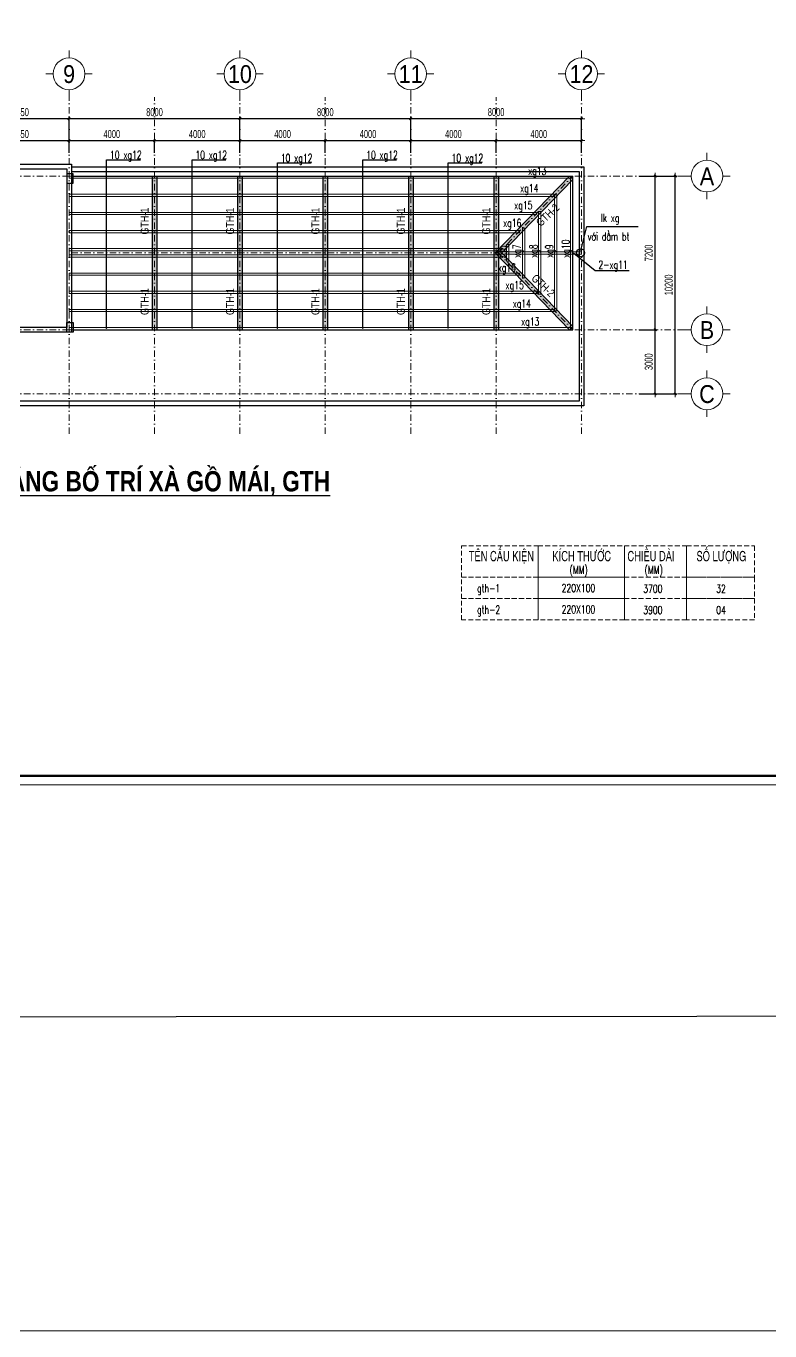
# Model space of a CAD drawing. Header units: millimetres. Extents: x 3174748 to 6019813, y -1021377 to -162175.
# Drawn here: x 4383939 to 4418778, y -392374 to -331253 of the extents above; entities that cross this region are included whole.
import ezdxf
from ezdxf.enums import TextEntityAlignment as Align

# ---------------------------------------------------------------- set-up
doc = ezdxf.new("R2010")
doc.units = ezdxf.units.MM
doc.header["$LTSCALE"] = 60
doc.header["$MEASUREMENT"] = 0
doc.linetypes.add('DASHDOT', pattern=[1, 0.5, -0.25, 0, -0.25])
doc.linetypes.add('HIDDEN', pattern=[0.375, 0.25, -0.125])
doc.layers.get('DEFPOINTS').update_dxf_attribs({"lineweight": 0})
for name, color, linetype, lineweight in [('Khungten_LCDI', 7, 'Continuous', 5), ('LC Dim', 8, 'Continuous', 18), ('LC Hatch', 252, 'Continuous', 9), ('LC ISO', 153, 'Continuous', 13), ('LC MANH DUT', 35, 'HIDDEN', 5), ('LC Net dam 1', 30, 'Continuous', 30), ('LC Net thay', 7, 'Continuous', 25), ('LC Net truc', 79, 'DASHDOT', 13), ('LC Text1', 3, 'Continuous', 20), ('LC Text2', 7, 'Continuous', 25), ('Steel', 4, 'Continuous', 0)]:
    doc.layers.add(name, color=color, linetype=linetype, lineweight=lineweight)
doc.styles.add('HOATBIF', font='hoatbif.shx', dxfattribs={"width": 0.7})
doc.styles.add('Khungten', font='VHAVAN.TTF', dxfattribs={"width": 0.9, "height": 5000})
doc.styles.add('LC 1', font='VHAVANB.TTF')
doc.styles.add('LC 2', font='VHARIALN.TTF', dxfattribs={"width": 0.7})
doc.styles.add('LC 3', font='vnsimli.shx', dxfattribs={"width": 0.75})
doc.styles.add('LC3', font='VHARIALB.TTF', dxfattribs={"width": 0.8})
doc.styles.add('T2', font='VHARIAL.TTF', dxfattribs={"width": 0.8})
doc.styles.add('Title', font='VHBLACK.TTF', dxfattribs={"width": 0.8})
doc.dimstyles.new('1-150', dxfattribs={"dimscale": 150, "dimtxt": 2.5, "dimasz": 0.35, "dimexe": 0.5, "dimexo": 0, "dimgap": 0.8, "dimtad": 1, "dimdec": 0, "dimzin": 0, "dimdsep": 46, "dimtxsty": 'HOATBIF', "dimblk1": 'DOT', "dimblk2": 'DOT', "dimsah": 1, "dimcen": -1, "dimdle": 1, "dimclrd": 256, "dimclre": 256, "dimclrt": 4, "dimadec": 3, "dimazin": 2, "dimtfac": 0.333333, "dimtdec": 0, "dimtix": 1, "dimtmove": 2, "dimatfit": 3, "dimldrblk": 'DOT', "dimfxl": 1, "dimtvp": 0.833333, "dimtolj": 1, "dimtzin": 0, "dimarcsym": 0})
doc.dimstyles.new('Copy of 1-100', dxfattribs={"dimscale": 100, "dimtxt": 2.5, "dimasz": 0.35, "dimexe": 0.5, "dimexo": 0, "dimgap": 0.8, "dimtad": 1, "dimdec": 0, "dimzin": 0, "dimdsep": 46, "dimtxsty": 'HOATBIF', "dimblk1": 'DOT', "dimblk2": 'DOT', "dimsah": 1, "dimcen": -1, "dimdle": 1, "dimclrd": 256, "dimclre": 256, "dimclrt": 4, "dimadec": 3, "dimazin": 2, "dimtfac": 0.333333, "dimtdec": 0, "dimtix": 1, "dimtmove": 2, "dimatfit": 3, "dimldrblk": 'DOT', "dimfxl": 1, "dimtvp": 0.833333, "dimtolj": 1, "dimtzin": 0, "dimarcsym": 0})
pattern_1 = [(50, (1349461.94, 193733.63), (456.43856, -39.9332), [47.7273, -525.0003]), (355, (1349461.94, 193733.63), (-88.296354, 478.667995), [38.18184, -420.00024]), (100.4514, (1349500, 193730.3), (368.142544, 438.734505), [40.56196, -446.1816]), (46.1842, (1349461.94, 193860.9), (679.15378, -105.33034), [71.59095, -787.50045]), (96.6356, (1349518.54, 193852.1), (594.7857, 619.89354), [60.84295, -669.27229]), (351.1842, (1349461.94, 193860.9), (594.78521, 619.89401), [57.27276, -630.00036]), (21, (1349525.58, 193829.1), (379.85016, -256.21217), [47.7273, -525.0003]), (326, (1349525.6, 193829.1), (154.83712, 461.45938), [38.18184, -420.00024]), (71.4514, (1349557.23, 193807.74), (534.68743, 205.2468), [40.56196, -446.1816]), (37.5, (1349461.94, 193733.63), (7.738094, 211.841664), [0, -414.909328, 0, -426.36388, 0, -421.59115]), (7.5, (1349461.94, 193733.63), (167.407983, 250.989415), [0, -243.091048, 0, -405.363868, 0, -160.68191]), (327.5, (1349320.03, 193733.63), (339.705381, -14.353108), [0, -159.091, 0, -496.36392, 0, -658.63674]), (317.5, (1349256.4, 193733.63), (371.118683, 63.703207), [0, -206.8183, 0, -329.636552, 0, -467.72754]), (45, (1349461.94, 193733.63), (-168.741487, 168.741487), []), (45, (1349574.44, 193733.63), (-168.741487, 168.741487), [])]

# ---------------------------------------------------------------- blocks, each defined once
blk = doc.blocks.new('Nha o can bo nhan vien Trung doan')
at = {"layer": 'DEFPOINTS', "lineweight": 0}
blk.add_lwpolyline([(-1200, -14850), (-1200, 14850), (40800, 14850), (40800, -14850)], close=True, dxfattribs=at)
at = {"layer": 'Khungten_LCDI', "color": 5, "lineweight": 60}
blk.add_lwpolyline([(0, -14650), (0, 14650), (40600, 14650), (40600, -14650)], close=True, dxfattribs=at)
at = {"color": 7, "style": 'Khungten', "width": 0.8}
for tag, p in [('REVISION', (39499, -10746)), ('NGAYHT', (39546, -11609))]:
    blk.add_attdef(tag, text='', height=200, dxfattribs=at).set_placement(p, align=Align.CENTER)
at = {"layer": 'LC Text1', "style": 'Title', "width": 1.485915}
for tag, p, p2 in [('TENBANVE1', (36913, -8886), (40339, -8886)), ('TENBANVE2', (36913, -9562), (40339, -9562))]:
    blk.add_attdef(tag, text='', height=250, dxfattribs=at).set_placement(p, p2, align=Align.FIT)
at = {"layer": 'LC Text1', "style": 'Title', "width": 0.7}
blk.add_attdef('SOBANVE', text='', height=250, dxfattribs=at).set_placement((39562, -13896), align=Align.CENTER)
blk = doc.blocks.new('DOT')
at = {"layer": 'LC Dim'}
blk.add_line((-3, 0), (3, 0), dxfattribs=at)
at = {"layer": 'LC Dim', "color": 4}
blk.add_line((-1, -1), (1, 1), dxfattribs=at)
blk.add_lwpolyline([(0.5, 1), (-1, -0.5), (-0.5, -1), (1, 0.5)], close=True, dxfattribs=at)
blk = doc.blocks.new('*D203')
at = {"layer": 'DEFPOINTS', "color": 0, "transparency": 16777216}
for p in [(4412654, -345477), (4413410, -345477), (4412654, -348477)]:
    blk.add_point(p, dxfattribs=at)
at = {"layer": 'LC Dim', "lineweight": -2, "transparency": 16777216}
for p, q in [((4412654, -345477), (4413485, -345477)), ((4413410, -348425), (4413410, -345530)), ((4412654, -348477), (4413485, -348477))]:
    blk.add_line(p, q, dxfattribs=at)
at = {"layer": 'LC Dim', "lineweight": -2, "transparency": 16777216, "xscale": 52.5, "yscale": 52.5, "zscale": 52.5}
for p, rotation in [((4413410, -345477), 90), ((4413410, -348477), 270)]:
    blk.add_blockref('DOT', p, dxfattribs=dict(at, rotation=rotation))
at = {"layer": 'LC Dim', "color": 4, "transparency": 16777216, "insert": (4413103, -346977), "char_height": 375, "attachment_point": 5, "rotation": 90, "style": 'HOATBIF'}
blk.add_mtext('\\A1;3000', dxfattribs=at)
blk = doc.blocks.new('*D204')
at = {"layer": 'DEFPOINTS', "color": 0, "transparency": 16777216}
for p in [(4412654, -338277), (4413410, -338277), (4412654, -345477)]:
    blk.add_point(p, dxfattribs=at)
at = {"layer": 'LC Dim', "lineweight": -2, "transparency": 16777216}
for p, q in [((4412654, -338277), (4413485, -338277)), ((4413410, -345425), (4413410, -338330)), ((4412654, -345477), (4413485, -345477))]:
    blk.add_line(p, q, dxfattribs=at)
at = {"layer": 'LC Dim', "lineweight": -2, "transparency": 16777216, "xscale": 52.5, "yscale": 52.5, "zscale": 52.5}
for p, rotation in [((4413410, -338277), 90), ((4413410, -345477), 270)]:
    blk.add_blockref('DOT', p, dxfattribs=dict(at, rotation=rotation))
at = {"layer": 'LC Dim', "color": 4, "transparency": 16777216, "insert": (4413103, -341877), "char_height": 375, "attachment_point": 5, "rotation": 90, "style": 'HOATBIF'}
blk.add_mtext('\\A1;7200', dxfattribs=at)
blk = doc.blocks.new('*D205')
at = {"layer": 'DEFPOINTS', "color": 0, "transparency": 16777216}
for p in [(4412654, -338277), (4414348, -338277), (4412654, -348477)]:
    blk.add_point(p, dxfattribs=at)
at = {"layer": 'LC Dim', "lineweight": -2, "transparency": 16777216}
for p, q in [((4412654, -338277), (4414423, -338277)), ((4414348, -348425), (4414348, -338330)), ((4412654, -348477), (4414423, -348477))]:
    blk.add_line(p, q, dxfattribs=at)
at = {"layer": 'LC Dim', "lineweight": -2, "transparency": 16777216, "xscale": 52.5, "yscale": 52.5, "zscale": 52.5}
for p, rotation in [((4414348, -338277), 90), ((4414348, -348477), 270)]:
    blk.add_blockref('DOT', p, dxfattribs=dict(at, rotation=rotation))
at = {"layer": 'LC Dim', "color": 4, "transparency": 16777216, "insert": (4414040, -343377), "char_height": 375, "attachment_point": 5, "rotation": 90, "style": 'HOATBIF'}
blk.add_mtext('\\A1;10200', dxfattribs=at)
blk = doc.blocks.new('*D206')
at = {"layer": 'DEFPOINTS', "color": 0, "transparency": 16777216}
for p in [(4401954, -335592), (4401954, -336886), (4409954, -336886)]:
    blk.add_point(p, dxfattribs=at)
at = {"layer": 'LC Dim', "lineweight": -2, "transparency": 16777216}
for p, q in [((4401954, -336886), (4401954, -335517)), ((4409954, -336886), (4409954, -335517)), ((4409902, -335592), (4402007, -335592))]:
    blk.add_line(p, q, dxfattribs=at)
at = {"layer": 'LC Dim', "lineweight": -2, "transparency": 16777216, "xscale": 52.5, "yscale": 52.5, "zscale": 52.5, "rotation": 180}
blk.add_blockref('DOT', (4401954, -335592), dxfattribs=at)
at = {"layer": 'LC Dim', "lineweight": -2, "transparency": 16777216, "xscale": 52.5, "yscale": 52.5, "zscale": 52.5}
blk.add_blockref('DOT', (4409954, -335592), dxfattribs=at)
at = {"layer": 'LC Dim', "color": 4, "transparency": 16777216, "insert": (4405954, -335284), "char_height": 375, "attachment_point": 5, "style": 'HOATBIF'}
blk.add_mtext('\\A1;8000', dxfattribs=at)
blk = doc.blocks.new('*D207')
at = {"layer": 'DEFPOINTS', "color": 0, "transparency": 16777216}
for p in [(4393954, -335592), (4393954, -336886), (4401954, -336886)]:
    blk.add_point(p, dxfattribs=at)
at = {"layer": 'LC Dim', "lineweight": -2, "transparency": 16777216}
for p, q in [((4393954, -336886), (4393954, -335517)), ((4401954, -336886), (4401954, -335517)), ((4401902, -335592), (4394007, -335592))]:
    blk.add_line(p, q, dxfattribs=at)
at = {"layer": 'LC Dim', "lineweight": -2, "transparency": 16777216, "xscale": 52.5, "yscale": 52.5, "zscale": 52.5, "rotation": 180}
blk.add_blockref('DOT', (4393954, -335592), dxfattribs=at)
at = {"layer": 'LC Dim', "lineweight": -2, "transparency": 16777216, "xscale": 52.5, "yscale": 52.5, "zscale": 52.5}
blk.add_blockref('DOT', (4401954, -335592), dxfattribs=at)
at = {"layer": 'LC Dim', "color": 4, "transparency": 16777216, "insert": (4397954, -335284), "char_height": 375, "attachment_point": 5, "style": 'HOATBIF'}
blk.add_mtext('\\A1;8000', dxfattribs=at)
blk = doc.blocks.new('*D208')
at = {"layer": 'DEFPOINTS', "color": 0, "transparency": 16777216}
for p in [(4385954, -335592), (4385954, -336886), (4393954, -336886)]:
    blk.add_point(p, dxfattribs=at)
at = {"layer": 'LC Dim', "lineweight": -2, "transparency": 16777216}
for p, q in [((4385954, -336886), (4385954, -335517)), ((4393954, -336886), (4393954, -335517)), ((4393902, -335592), (4386007, -335592))]:
    blk.add_line(p, q, dxfattribs=at)
at = {"layer": 'LC Dim', "lineweight": -2, "transparency": 16777216, "xscale": 52.5, "yscale": 52.5, "zscale": 52.5, "rotation": 180}
blk.add_blockref('DOT', (4385954, -335592), dxfattribs=at)
at = {"layer": 'LC Dim', "lineweight": -2, "transparency": 16777216, "xscale": 52.5, "yscale": 52.5, "zscale": 52.5}
blk.add_blockref('DOT', (4393954, -335592), dxfattribs=at)
at = {"layer": 'LC Dim', "color": 4, "transparency": 16777216, "insert": (4389954, -335284), "char_height": 375, "attachment_point": 5, "style": 'HOATBIF'}
blk.add_mtext('\\A1;8000', dxfattribs=at)
blk = doc.blocks.new('*D209')
at = {"layer": 'DEFPOINTS', "color": 0, "transparency": 16777216}
for p in [(4381404, -335592), (4381404, -336886), (4385954, -336886)]:
    blk.add_point(p, dxfattribs=at)
at = {"layer": 'LC Dim', "lineweight": -2, "transparency": 16777216}
for p, q in [((4381404, -336886), (4381404, -335517)), ((4385954, -336886), (4385954, -335517)), ((4385902, -335592), (4381457, -335592))]:
    blk.add_line(p, q, dxfattribs=at)
at = {"layer": 'LC Dim', "lineweight": -2, "transparency": 16777216, "xscale": 52.5, "yscale": 52.5, "zscale": 52.5, "rotation": 180}
blk.add_blockref('DOT', (4381404, -335592), dxfattribs=at)
at = {"layer": 'LC Dim', "lineweight": -2, "transparency": 16777216, "xscale": 52.5, "yscale": 52.5, "zscale": 52.5}
blk.add_blockref('DOT', (4385954, -335592), dxfattribs=at)
at = {"layer": 'LC Dim', "color": 4, "transparency": 16777216, "insert": (4383679, -335284), "char_height": 375, "attachment_point": 5, "style": 'HOATBIF'}
blk.add_mtext('\\A1;4550', dxfattribs=at)
blk = doc.blocks.new('*D228')
at = {"layer": 'DEFPOINTS', "color": 0, "ltscale": 0.3, "transparency": 16777216}
for p in [(4385954, -336618), (4381404, -337194), (4385954, -337194)]:
    blk.add_point(p, dxfattribs=at)
at = {"layer": 'LC Dim', "lineweight": -2, "ltscale": 0.3, "transparency": 16777216}
for p, q in [((4381404, -337194), (4381404, -336543)), ((4381457, -336618), (4385902, -336618)), ((4385954, -337194), (4385954, -336543))]:
    blk.add_line(p, q, dxfattribs=at)
at = {"layer": 'LC Dim', "lineweight": -2, "ltscale": 0.3, "transparency": 16777216, "xscale": 52.5, "yscale": 52.5, "zscale": 52.5, "rotation": 180}
blk.add_blockref('DOT', (4381404, -336618), dxfattribs=at)
at = {"layer": 'LC Dim', "lineweight": -2, "ltscale": 0.3, "transparency": 16777216, "xscale": 52.5, "yscale": 52.5, "zscale": 52.5}
blk.add_blockref('DOT', (4385954, -336618), dxfattribs=at)
at = {"layer": 'LC Dim', "color": 4, "ltscale": 0.3, "transparency": 16777216, "insert": (4383679, -336311), "char_height": 375, "attachment_point": 5, "style": 'HOATBIF'}
blk.add_mtext('\\A1;4550', dxfattribs=at)
blk = doc.blocks.new('*D229')
at = {"layer": 'DEFPOINTS', "color": 0, "ltscale": 0.3, "transparency": 16777216}
for p in [(4389954, -336618), (4385954, -337194), (4389954, -337194)]:
    blk.add_point(p, dxfattribs=at)
at = {"layer": 'LC Dim', "lineweight": -2, "ltscale": 0.3, "transparency": 16777216}
for p, q in [((4385954, -337194), (4385954, -336543)), ((4386007, -336618), (4389902, -336618)), ((4389954, -337194), (4389954, -336543))]:
    blk.add_line(p, q, dxfattribs=at)
at = {"layer": 'LC Dim', "lineweight": -2, "ltscale": 0.3, "transparency": 16777216, "xscale": 52.5, "yscale": 52.5, "zscale": 52.5, "rotation": 180}
blk.add_blockref('DOT', (4385954, -336618), dxfattribs=at)
at = {"layer": 'LC Dim', "lineweight": -2, "ltscale": 0.3, "transparency": 16777216, "xscale": 52.5, "yscale": 52.5, "zscale": 52.5}
blk.add_blockref('DOT', (4389954, -336618), dxfattribs=at)
at = {"layer": 'LC Dim', "color": 4, "ltscale": 0.3, "transparency": 16777216, "insert": (4387954, -336311), "char_height": 375, "attachment_point": 5, "style": 'HOATBIF'}
blk.add_mtext('\\A1;4000', dxfattribs=at)
blk = doc.blocks.new('*D230')
at = {"layer": 'DEFPOINTS', "color": 0, "ltscale": 0.3, "transparency": 16777216}
for p in [(4393954, -336618), (4389954, -337194), (4393954, -337194)]:
    blk.add_point(p, dxfattribs=at)
at = {"layer": 'LC Dim', "lineweight": -2, "ltscale": 0.3, "transparency": 16777216}
for p, q in [((4389954, -337194), (4389954, -336543)), ((4390007, -336618), (4393902, -336618)), ((4393954, -337194), (4393954, -336543))]:
    blk.add_line(p, q, dxfattribs=at)
at = {"layer": 'LC Dim', "lineweight": -2, "ltscale": 0.3, "transparency": 16777216, "xscale": 52.5, "yscale": 52.5, "zscale": 52.5, "rotation": 180}
blk.add_blockref('DOT', (4389954, -336618), dxfattribs=at)
at = {"layer": 'LC Dim', "lineweight": -2, "ltscale": 0.3, "transparency": 16777216, "xscale": 52.5, "yscale": 52.5, "zscale": 52.5}
blk.add_blockref('DOT', (4393954, -336618), dxfattribs=at)
at = {"layer": 'LC Dim', "color": 4, "ltscale": 0.3, "transparency": 16777216, "insert": (4391954, -336311), "char_height": 375, "attachment_point": 5, "style": 'HOATBIF'}
blk.add_mtext('\\A1;4000', dxfattribs=at)
blk = doc.blocks.new('*D231')
at = {"layer": 'DEFPOINTS', "color": 0, "ltscale": 0.3, "transparency": 16777216}
for p in [(4397954, -336618), (4393954, -337194), (4397954, -337194)]:
    blk.add_point(p, dxfattribs=at)
at = {"layer": 'LC Dim', "lineweight": -2, "ltscale": 0.3, "transparency": 16777216}
for p, q in [((4393954, -337194), (4393954, -336543)), ((4394007, -336618), (4397902, -336618)), ((4397954, -337194), (4397954, -336543))]:
    blk.add_line(p, q, dxfattribs=at)
at = {"layer": 'LC Dim', "lineweight": -2, "ltscale": 0.3, "transparency": 16777216, "xscale": 52.5, "yscale": 52.5, "zscale": 52.5, "rotation": 180}
blk.add_blockref('DOT', (4393954, -336618), dxfattribs=at)
at = {"layer": 'LC Dim', "lineweight": -2, "ltscale": 0.3, "transparency": 16777216, "xscale": 52.5, "yscale": 52.5, "zscale": 52.5}
blk.add_blockref('DOT', (4397954, -336618), dxfattribs=at)
at = {"layer": 'LC Dim', "color": 4, "ltscale": 0.3, "transparency": 16777216, "insert": (4395954, -336311), "char_height": 375, "attachment_point": 5, "style": 'HOATBIF'}
blk.add_mtext('\\A1;4000', dxfattribs=at)
blk = doc.blocks.new('*D232')
at = {"layer": 'DEFPOINTS', "color": 0, "ltscale": 0.3, "transparency": 16777216}
for p in [(4401954, -336618), (4397954, -337194), (4401954, -337194)]:
    blk.add_point(p, dxfattribs=at)
at = {"layer": 'LC Dim', "lineweight": -2, "ltscale": 0.3, "transparency": 16777216}
for p, q in [((4397954, -337194), (4397954, -336543)), ((4398007, -336618), (4401902, -336618)), ((4401954, -337194), (4401954, -336543))]:
    blk.add_line(p, q, dxfattribs=at)
at = {"layer": 'LC Dim', "lineweight": -2, "ltscale": 0.3, "transparency": 16777216, "xscale": 52.5, "yscale": 52.5, "zscale": 52.5, "rotation": 180}
blk.add_blockref('DOT', (4397954, -336618), dxfattribs=at)
at = {"layer": 'LC Dim', "lineweight": -2, "ltscale": 0.3, "transparency": 16777216, "xscale": 52.5, "yscale": 52.5, "zscale": 52.5}
blk.add_blockref('DOT', (4401954, -336618), dxfattribs=at)
at = {"layer": 'LC Dim', "color": 4, "ltscale": 0.3, "transparency": 16777216, "insert": (4399954, -336311), "char_height": 375, "attachment_point": 5, "style": 'HOATBIF'}
blk.add_mtext('\\A1;4000', dxfattribs=at)
blk = doc.blocks.new('*D233')
at = {"layer": 'DEFPOINTS', "color": 0, "ltscale": 0.3, "transparency": 16777216}
for p in [(4405954, -336618), (4401954, -337194), (4405954, -337194)]:
    blk.add_point(p, dxfattribs=at)
at = {"layer": 'LC Dim', "lineweight": -2, "ltscale": 0.3, "transparency": 16777216}
for p, q in [((4401954, -337194), (4401954, -336543)), ((4402007, -336618), (4405902, -336618)), ((4405954, -337194), (4405954, -336543))]:
    blk.add_line(p, q, dxfattribs=at)
at = {"layer": 'LC Dim', "lineweight": -2, "ltscale": 0.3, "transparency": 16777216, "xscale": 52.5, "yscale": 52.5, "zscale": 52.5, "rotation": 180}
blk.add_blockref('DOT', (4401954, -336618), dxfattribs=at)
at = {"layer": 'LC Dim', "lineweight": -2, "ltscale": 0.3, "transparency": 16777216, "xscale": 52.5, "yscale": 52.5, "zscale": 52.5}
blk.add_blockref('DOT', (4405954, -336618), dxfattribs=at)
at = {"layer": 'LC Dim', "color": 4, "ltscale": 0.3, "transparency": 16777216, "insert": (4403954, -336311), "char_height": 375, "attachment_point": 5, "style": 'HOATBIF'}
blk.add_mtext('\\A1;4000', dxfattribs=at)
blk = doc.blocks.new('*D234')
at = {"layer": 'DEFPOINTS', "color": 0, "ltscale": 0.3, "transparency": 16777216}
for p in [(4409954, -336618), (4405954, -337194), (4409954, -337194)]:
    blk.add_point(p, dxfattribs=at)
at = {"layer": 'LC Dim', "lineweight": -2, "ltscale": 0.3, "transparency": 16777216}
for p, q in [((4405954, -337194), (4405954, -336543)), ((4406007, -336618), (4409902, -336618)), ((4409954, -337194), (4409954, -336543))]:
    blk.add_line(p, q, dxfattribs=at)
at = {"layer": 'LC Dim', "lineweight": -2, "ltscale": 0.3, "transparency": 16777216, "xscale": 52.5, "yscale": 52.5, "zscale": 52.5, "rotation": 180}
blk.add_blockref('DOT', (4405954, -336618), dxfattribs=at)
at = {"layer": 'LC Dim', "lineweight": -2, "ltscale": 0.3, "transparency": 16777216, "xscale": 52.5, "yscale": 52.5, "zscale": 52.5}
blk.add_blockref('DOT', (4409954, -336618), dxfattribs=at)
at = {"layer": 'LC Dim', "color": 4, "ltscale": 0.3, "transparency": 16777216, "insert": (4407954, -336311), "char_height": 375, "attachment_point": 5, "style": 'HOATBIF'}
blk.add_mtext('\\A1;4000', dxfattribs=at)
blk = doc.blocks.new('TTRUC')
for p, q in [((0, 6.95), (0, 10.16)), ((-6.95, 0), (-10.16, 0)), ((10.12, 0), (6.91, 0)), ((0, -10.16), (0, -6.95))]:
    blk.add_line(p, q)
blk.add_circle((0, 0), 6.95)
blk = doc.blocks.new('TIEUDE1')
at = {"layer": 'LC Text2', "color": 7, "style": 'LC 1'}
blk.add_attdef('TIªU§Ò', text='', height=5, dxfattribs=at).set_placement((0, 0), align=Align.BOTTOM_CENTER)
blk.add_attdef('TL', text='', height=3, dxfattribs=at).set_placement((0, -2), align=Align.TOP_CENTER)

msp = doc.modelspace()

# ---------------------------------------------------------------- hatches: boundary and pattern name
at = {"layer": 'LC Hatch', "ltscale": 0.3}
h = msp.add_hatch(dxfattribs=at)
h.set_pattern_fill('BTCT', color=256, scale=63.6364)
h.set_pattern_definition(pattern_1)
h.paths.add_polyline_path([(4365264, -338277.5), (4365044, -338277.5), (4365044, -345477.5), (4365264, -345477.5)])
h.paths.add_polyline_path([(4369264, -338277.5), (4369044, -338277.5), (4369044, -345477.5), (4369264, -345477.5)])
h.paths.add_polyline_path([(4373264, -338277.5), (4373044, -338277.5), (4373044, -345477.5), (4373264, -345477.5)])
h.paths.add_polyline_path([(4377264, -338277.5), (4377044, -338277.5), (4377044, -345477.5), (4377264, -345477.5)])
h.paths.add_polyline_path([(4390064, -338277.5), (4389844, -338277.5), (4389844, -345477.5), (4390064, -345477.5)])
h = msp.add_hatch(dxfattribs=at)
h.set_pattern_fill('BTCT', color=256, scale=63.6364)
h.set_pattern_definition(pattern_1)
h.paths.add_polyline_path([(4394064, -338277.5), (4393844, -338277.5), (4393844, -345477.5), (4394064, -345477.5)])
h.paths.add_polyline_path([(4398064, -338277.5), (4397844, -338277.5), (4397844, -345477.5), (4398064, -345477.5)])
h.paths.add_polyline_path([(4402064, -338277.5), (4401844, -338277.5), (4401844, -345477.5), (4402064, -345477.5)])
h.paths.add_polyline_path([(4406064, -338277.5), (4405844, -338277.5), (4405844, -345477.5), (4406064, -345477.5), (4406064, -342035.7), (4405911, -341877.5), (4406064, -341719.2)])
h.paths.add_polyline_path([(4409544, -338435.7), (4409544, -338277.5), (4409391, -338277.5), (4406064, -341719.2), (4406064, -342035.7), (4409391, -345477.5), (4409544, -345477.5), (4409544, -345319.2), (4406217, -341877.5)])
h.paths.add_polyline_path([(4406064, -341719.2), (4405911, -341877.5), (4406064, -342035.7)], flags=17)

# ---------------------------------------------------------------- linework, layer by layer
at = {"layer": 'LC ISO', "ltscale": 0.3}
for p, q in [((4408687.9, -339163), (4408794, -339163)), ((4407937.9, -339938.9), (4408044, -339938.9)), ((4407187.9, -340714.8), (4407294, -340714.8)), ((4406437.9, -341490.6), (4406544, -341490.6)), ((4406437.9, -342264.3), (4406544, -342264.3)), ((4407187.9, -343040.2), (4407294, -343040.2)), ((4407937.9, -343816), (4408044, -343816)), ((4408687.9, -344591.9), (4408794, -344591.9))]:
    msp.add_line(p, q, dxfattribs=at)
for points in [[(4385954, -338277.5), (4409544, -338277.5), (4409544, -338383.5), (4385954, -338383.5)], [(4409437.9, -338277.5), (4409437.9, -345477.5), (4409544, -345477.5), (4409544, -338277.5)], [(4408674.2, -339233.5), (4385954, -339233.5), (4385954, -339127.5), (4408674.2, -339127.5)], [(4407853.6, -340083.5), (4385954, -340083.5), (4385954, -339977.5), (4407853.6, -339977.5)], [(4407053.7, -340934.9), (4385954, -340933.5), (4385954, -340827.5), (4407053.7, -340828.8)], [(4406154.8, -341783.5), (4385954, -341783.5), (4385954, -341677.5), (4406154.8, -341677.5)], [(4406154.8, -341971.4), (4385954, -341971.4), (4385954, -342077.5), (4406154.8, -342077.5)], [(4405954, -341826.3), (4405954, -341932.4), (4409954, -341932.4), (4409954, -341826.3)], [(4407051.1, -342821.4), (4385954, -342821.4), (4385954, -342927.5), (4407051.1, -342927.5)], [(4407889.6, -343671.4), (4385954, -343671.4), (4385954, -343777.5), (4407889.6, -343777.5)], [(4408668.2, -344521.4), (4385954, -344521.4), (4385954, -344627.5), (4408668.2, -344627.5)], [(4385954, -345477.5), (4409544, -345477.5), (4409544, -345371.4), (4385954, -345371.4)]]:
    msp.add_lwpolyline(points, close=True, dxfattribs=at)
for points in [[(4408687.9, -339163), (4408687.9, -344591.9)], [(4408794, -344591.9), (4408794, -339163)], [(4407937.9, -339938.9), (4407937.9, -343816)], [(4408044, -343816), (4408044, -339938.9)], [(4407187.9, -340714.8), (4407187.9, -343040.2)], [(4407294, -343040.2), (4407294, -340714.8)], [(4406437.9, -341490.6), (4406437.9, -342264.3)], [(4406544, -342264.3), (4406544, -341490.6)]]:
    msp.add_lwpolyline(points, dxfattribs=at)
at = {"layer": 'LC MANH DUT', "ltscale": 15}
for points in [[(4404340.2, -355605.6), (4407918.5, -355605.6), (4407918.5, -357070.6), (4404340.2, -357070.6)], [(4407918.5, -355605.6), (4411965.5, -355605.6), (4411965.5, -357070.6), (4407918.5, -357070.6)], [(4411965.5, -355605.6), (4414879.5, -355605.6), (4414879.5, -357070.6), (4411965.5, -357070.6)], [(4414879.5, -355605.6), (4418051, -355605.6), (4418051, -357070.6), (4414879.5, -357070.6)], [(4404340.2, -357070.6), (4407918.5, -357070.6), (4407918.5, -358070.9), (4404340.2, -358070.9)], [(4407918.5, -357070.6), (4411965.5, -357070.6), (4411965.5, -358070.9), (4407918.5, -358070.9)], [(4411965.5, -357070.6), (4414879.5, -357070.6), (4414879.5, -358070.9), (4411965.5, -358070.9)], [(4414879.5, -357070.6), (4418051, -357070.6), (4418051, -358070.9), (4414879.5, -358070.9)], [(4404340.2, -358070.9), (4407918.5, -358070.9), (4407918.5, -359071.1), (4404340.2, -359071.1)], [(4407918.5, -358070.9), (4411965.5, -358070.9), (4411965.5, -359071.1), (4407918.5, -359071.1)], [(4411965.5, -358070.9), (4414879.5, -358070.9), (4414879.5, -359071.1), (4411965.5, -359071.1)], [(4414879.5, -358070.9), (4418051, -358070.9), (4418051, -359071.1), (4414879.5, -359071.1)]]:
    msp.add_lwpolyline(points, close=True, dxfattribs=at)
at = {"layer": 'LC Net dam 1'}
for p, q in [((4389844, -338277.5), (4389844, -345477.5)), ((4390064, -338277.5), (4390064, -345477.5)), ((4393844, -338277.5), (4393844, -345477.5)), ((4394064, -338277.5), (4394064, -345477.5)), ((4397844, -338277.5), (4397844, -345477.5)), ((4398064, -338277.5), (4398064, -345477.5)), ((4401844, -338277.5), (4401844, -345477.5)), ((4402064, -338277.5), (4402064, -345477.5)), ((4405844, -338277.5), (4405844, -345477.5)), ((4405911, -341877.5), (4409391, -338277.5)), ((4406064, -338277.5), (4406064, -345477.5)), ((4406217, -341877.5), (4409544, -338435.7)), ((4405911, -341877.5), (4409391, -345477.5)), ((4406217, -341877.5), (4409544, -345319.2))]:
    msp.add_line(p, q, dxfattribs=at)
at = {"layer": 'LC Net dam 1', "ltscale": 0.3}
msp.add_lwpolyline([(4293371.1, -291268), (4464141, -291161.6), (4464141, -377618.2), (4293371.1, -377724.6)], close=True, dxfattribs=at)
at = {"layer": 'LC Net thay'}
for p, q in [((4386144, -338277.5), (4409544, -338277.5)), ((4409544, -345477.5), (4409544, -338277.5)), ((4386144, -345477.5), (4409544, -345477.5))]:
    msp.add_line(p, q, dxfattribs=at)
for points in [[(4386064, -337837.5), (4410064, -337837.5), (4410064, -349037.5), (4363227.7, -349037.5)], [(4386064, -338057.5), (4409844, -338057.5), (4409844, -348817.5), (4363227.7, -348817.5)]]:
    msp.add_lwpolyline(points, dxfattribs=at)
for points in [[(4381294, -337717.5), (4386064, -337717.5), (4386064, -345587.5), (4381294, -345587.5)], [(4381514, -337937.5), (4385844, -337937.5), (4385844, -345367.5), (4381514, -345367.5)], [(4385844, -338617.5), (4386144, -338617.5), (4386144, -338167.5), (4385844, -338167.5)], [(4385844, -345137.5), (4386144, -345137.5), (4386144, -345587.5), (4385844, -345587.5)]]:
    msp.add_lwpolyline(points, close=True, dxfattribs=at)
at = {"layer": 'LC Net thay', "ltscale": 0.3}
msp.add_circle((4409913.7, -341872.8), 186.4, dxfattribs=at)
at = {"layer": 'LC Net truc', "ltscale": 10}
for p, q in [((4385954, -350348.5), (4385954, -334575)), ((4389954, -350348.5), (4389954, -334575)), ((4393954, -350348.5), (4393954, -334575)), ((4397954, -350348.5), (4397954, -334575)), ((4401954, -350348.5), (4401954, -334575)), ((4405954, -350348.5), (4405954, -334575)), ((4409954, -350348.5), (4409954, -334575)), ((4414745.2, -338277.5), (4363227.7, -338277.5)), ((4406064, -341877.5), (4409544, -338277.5)), ((4386064, -341877.5), (4406064, -341877.5)), ((4406064, -341877.5), (4409544, -345477.5)), ((4414745.2, -345477.5), (4363227.7, -345477.5)), ((4414745.2, -348477.5), (4363227.7, -348477.5))]:
    msp.add_line(p, q, dxfattribs=at)
at = {"layer": 'Steel', "ltscale": 0.3}
msp.add_lwpolyline([(4505277.8, -162175.1), (4080244, -162175.1), (4080244, -392374.1), (4505277.8, -392374.1)], close=True, dxfattribs=at)

# ---------------------------------------------------------------- block references
at = {"layer": 'LC ISO', "xscale": 106.8925634720809, "yscale": 106.8925634720809, "zscale": 106.8925634720809}
for p in [(4385954, -333489.3), (4393954, -333489.3), (4401954, -333489.3), (4409954, -333489.3), (4415830.8, -338277.5), (4415830.8, -345477.5), (4415830.8, -348477.5)]:
    msp.add_blockref('TTRUC', p, dxfattribs=at)
at = {"layer": 'LC Net thay', "xscale": 2.121212121213186, "yscale": 2.121212121213186, "zscale": 2.121212121213186}
msp.add_blockref('Nha o can bo nhan vien Trung doan', (4359552.2, -335293.5), dxfattribs=at)
at = {"layer": 'LC Text2'}
ref = msp.add_blockref('TIEUDE1', (4388972, -353334.3), dxfattribs=dict(at, xscale=193.0302980240212, yscale=193.0302980240212, zscale=193.0302980240212))
ref.add_attrib('TIªU§Ò', '%%UmÆt b»ng bè trÝ xµ gå m¸i, gth', dxfattribs={"color": 7, "height": 950.561, "style": 'LC3', "width": 0.8}).set_placement((4388972, -353334.3), align=Align.BOTTOM_CENTER)

# ---------------------------------------------------------------- texts
at = {"layer": 'LC Text1', "ltscale": 0.2, "style": 'LC 1', "width": 0.9}
for s, height, p in [('9', 837, (4385954, -334170.2)), ('10', 836.97, (4393954, -334170.2)), ('11', 836.97, (4401954, -334170.2)), ('12', 836.97, (4409954, -334170.2)), ('A', 837, (4415830.8, -338958.4)), ('B', 837, (4415830.8, -346158.4)), ('C', 837, (4415830.8, -349158.4))]:
    msp.add_text(s, height=height, dxfattribs=at).set_placement(p, align=Align.BOTTOM_CENTER)
at = {"layer": 'LC Text1', "color": 3, "style": 'LC 3', "width": 0.7}
for s, p in [('10 xg12', (4387867.1, -337475.2)), ('10 xg12', (4391867.1, -337475.2)), ('10 xg12', (4395867.1, -337618.9)), ('10 xg12', (4399867.1, -337475.2)), ('10 xg12', (4403867.1, -337618.9)), ('xg13', (4407456.6, -338219.7)), ('xg14', (4407083.5, -339031.2)), ('xg15', (4406802.7, -339831.2)), ('xg16', (4406280.4, -340662.4)), ('lk xg', (4410867.7, -340423.1)), ('víi dÇm bt', (4410242.6, -341301)), ('2-xg11', (4410746.9, -342616.9)), ('xg16', (4406026.8, -342756.1)), ('xg15', (4406398.9, -343572.8)), ('xg14', (4406730.7, -344438.5)), ('xg13', (4407125.1, -345282)), ('(MM)', (4409395.6, -356912.3)), ('(MM)', (4412910.6, -356912.3)), ('gth-1', (4405061.7, -357776.1)), ('220X100', (4409024, -357763)), ('3700', (4412846.6, -357793.8)), ('32', (4416265, -357793.8)), ('gth-2', (4405061.7, -358776.4)), ('220X100', (4409024, -358763.2)), ('3900', (4412846.6, -358794)), ('04', (4416265, -358794))]:
    msp.add_text(s, height=375, dxfattribs=at).set_placement(p)
for s, p in [('xg6', (4406421.4, -342158.8)), ('xg7', (4407113.3, -342107.6)), ('xg8', (4407897.3, -342107.6)), ('xg9', (4408633.2, -342107.6)), ('xg10', (4409401.3, -342107.6))]:
    msp.add_text(s, height=375, rotation=90, dxfattribs=at).set_placement(p)
at = {"layer": 'LC Text2', "style": 'T2', "width": 0.8}
for s, rotation, p in [('gth-1', 90, (4389679, -341015.7)), ('gth-1', 90, (4393679, -341015.7)), ('gth-1', 90, (4397679, -341015.7)), ('gth-1', 90, (4401679, -341015.7)), ('gth-1', 90, (4405679, -341015.7)), ('gth-2', 43.513905, (4408044, -340668.5)), ('gth-2', 316.486095, (4407573.9, -343110.1)), ('gth-1', 90, (4389679, -344786.5)), ('gth-1', 90, (4393679, -344786.5)), ('gth-1', 90, (4397679, -344786.5)), ('gth-1', 90, (4401679, -344786.5)), ('gth-1', 90, (4405679, -344786.5))]:
    msp.add_text(s, height=375, rotation=rotation, dxfattribs=at).set_placement(p)
at = {"layer": 'LC Text2', "lineweight": -2, "style": 'LC 2', "width": 0.8}
for s, height, p in [('tªn cÊu kiÖn', 477.273, (4404672.5, -356318.2)), ('kÝch th\xadíc', 477.27, (4408590.5, -356318.2)), ('chiÒu dµi', 477.27, (4412105.4, -356318.2)), ('sè l\xadîng', 477.27, (4415339.6, -356318.2))]:
    msp.add_text(s, height=height, dxfattribs=at).set_placement(p)

# ---------------------------------------------------------------- dimensions: what is measured, and where the dimension line sits
at = {"layer": 'LC Dim'}
for base, p1, p2, picture, middle in [((4381404, -335591.9), (4385954, -336885.9), (4381404, -336885.9), '*D209', (4383679, -335284.4)), ((4385954, -335591.9), (4393954, -336885.9), (4385954, -336885.9), '*D208', (4389954, -335284.4)), ((4393954, -335591.9), (4401954, -336885.9), (4393954, -336885.9), '*D207', (4397954, -335284.4)), ((4401954, -335591.9), (4409954, -336885.9), (4401954, -336885.9), '*D206', (4405954, -335284.4))]:
    dim = msp.add_linear_dim(base=base, p1=p1, p2=p2, dimstyle='1-150', dxfattribs=at)
    dim.commit()
    dim.dimension.update_dxf_attribs({"geometry": picture, "text_midpoint": middle})
at = {"layer": 'LC Dim', "ltscale": 0.3}
for base, p1, p2, picture, middle in [((4385954, -336618.3), (4381404, -337194), (4385954, -337194), '*D228', (4383679, -336310.8)), ((4389954, -336618.3), (4385954, -337194), (4389954, -337194), '*D229', (4387954, -336310.8)), ((4393954, -336618.3), (4389954, -337194), (4393954, -337194), '*D230', (4391954, -336310.8)), ((4397954, -336618.3), (4393954, -337194), (4397954, -337194), '*D231', (4395954, -336310.8)), ((4401954, -336618.3), (4397954, -337194), (4401954, -337194), '*D232', (4399954, -336310.8)), ((4405954, -336618.3), (4401954, -337194), (4405954, -337194), '*D233', (4403954, -336310.8)), ((4409954, -336618.3), (4405954, -337194), (4409954, -337194), '*D234', (4407954, -336310.8))]:
    dim = msp.add_linear_dim(base=base, p1=p1, p2=p2, dimstyle='1-150', dxfattribs=at)
    dim.commit()
    dim.dimension.update_dxf_attribs({"geometry": picture, "text_midpoint": middle})
at = {"layer": 'LC Dim'}
for base, p1, p2, picture, middle in [((4413410.3, -338277.5), (4412654.3, -345477.5), (4412654.3, -338277.5), '*D204', (4413102.8, -341877.5)), ((4414347.8, -338277.5), (4412654.3, -348477.5), (4412654.3, -338277.5), '*D205', (4414040.3, -343377.5)), ((4413410.3, -345477.5), (4412654.3, -348477.5), (4412654.3, -345477.5), '*D203', (4413102.8, -346977.5))]:
    dim = msp.add_linear_dim(base=base, p1=p1, p2=p2, angle=270, dimstyle='1-150', dxfattribs=at)
    dim.commit()
    dim.dimension.update_dxf_attribs({"geometry": picture, "text_midpoint": middle})

# ---------------------------------------------------------------- leaders
for points, dimstyle in [([(4387711.9, -345416.5), (4387711.9, -337513.5), (4389292.9, -337513.5)], '1-150'), ([(4391711.9, -345408.8), (4391711.9, -337513.5), (4393292.9, -337513.5)], '1-150'), ([(4395711.9, -345413.2), (4395711.9, -337657.2), (4397292.9, -337657.2)], '1-150'), ([(4399711.9, -345413), (4399711.9, -337513.5), (4401292.9, -337513.5)], '1-150'), ([(4403711.9, -345401.4), (4403711.9, -337657.2), (4405292.9, -337657.2)], '1-150'), ([(4409922.8, -341756.8), (4410211, -340636.3), (4412603.7, -340636.3)], 'Copy of 1-100'), ([(4409588.1, -341890.9), (4410601.3, -342698.6), (4412188.7, -342698.6)], '1-150')]:
    msp.add_leader(points, dimstyle=dimstyle, dxfattribs=at)

doc.saveas('drawing.dxf')
